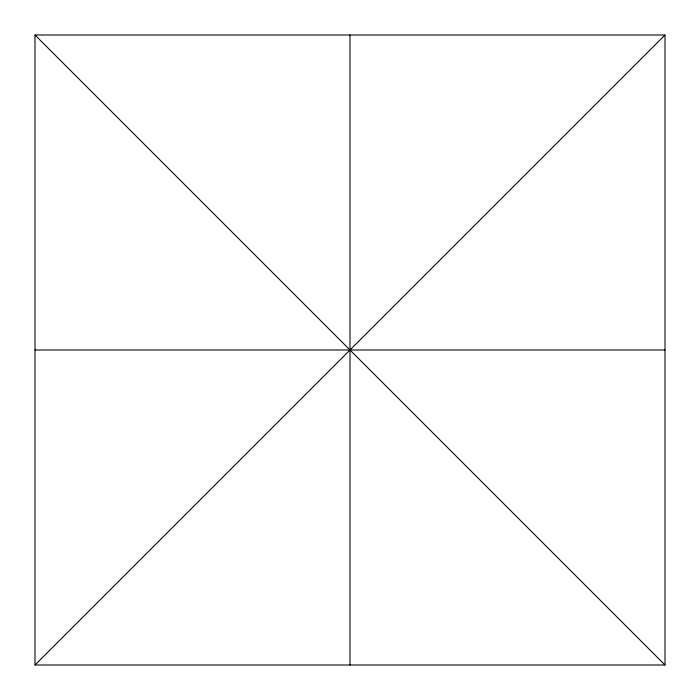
<?xml version="1.0" encoding="UTF-8"?>
<svg xmlns="http://www.w3.org/2000/svg" width="700" height="700" viewBox="0 0 700 700"><rect width="100%" height="100%" fill="white"/><g stroke="black" fill="none" stroke-linecap="round" stroke-linejoin="round"><path stroke-width="1.05" d="M35 665L665 35L665 665L35 665L35 35L665 35M35 350L665 350M35 35L665 665M350 35L350 665"/></g></svg>
